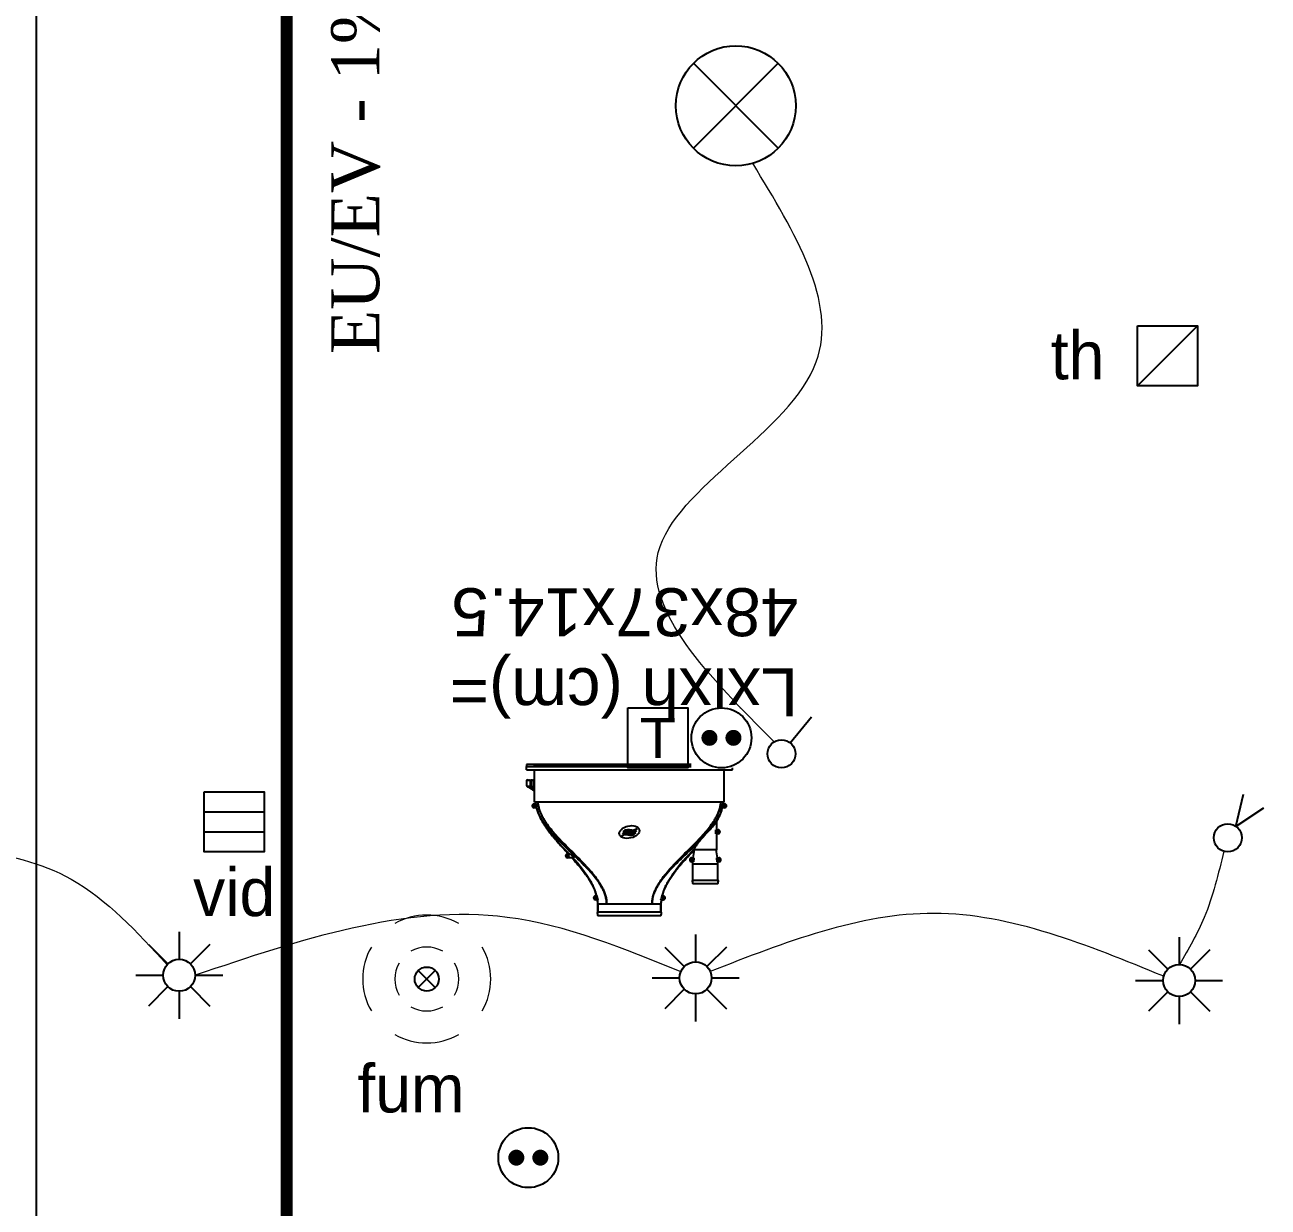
# Model space of a CAD drawing. Extents: x 0 to 613264, y -387505 to 675.
# Drawn here: x 503616 to 506725, y -338397 to -335440 of the extents above; entities that cross this region are included whole.
import ezdxf
from ezdxf import colors
from ezdxf.entities.mleader import LeaderData, LeaderLine
from ezdxf.math import Vec2, Vec3

# ---------------------------------------------------------------- set-up
doc = ezdxf.new("R2010")
doc.units = 0
doc.set_wipeout_variables(frame=1)
doc.linetypes.add('prlm_eu', pattern=[2, 1.25, -0.25, 0.25, -0.25])
doc.layers.add('_GAZELEC-RESERVATION', color=1, linetype='Continuous', lineweight=18)
for name, color, linetype in [('prlm-CHAUFF', 30, 'Continuous'), ('prlm-ELEC-CFA', 181, 'Continuous'), ('prlm-ELEC-CFO', 201, 'Continuous'), ('prlm-ELEC-SSI', 230, 'Continuous'), ('prlm-MOD-PB', 123, 'Continuous'), ('prlm-VRD', 2, 'Continuous'), ('SA - béton balayé', 252, 'Continuous'), ('SA - EBC', 252, 'Continuous')]:
    doc.layers.add(name, color=color, linetype=linetype)
doc.layers.add('prlm-ZEROPLOT', color=254, linetype='Continuous', plot=False)
doc.styles.add('prlm-eau-euev', font='pala.ttf', dxfattribs={"height": 18})
doc.styles.add('prlm-elec-cfa', font='comic.ttf', dxfattribs={"height": 12})
doc.styles.add('prlm-elec-ssi', font='comic.ttf', dxfattribs={"height": 12})
doc.styles.get("Standard").update_dxf_attribs({"font": 'arial.ttf'})

# ---------------------------------------------------------------- blocks, each defined once
blk = doc.blocks.new('A$C1F970F0F')
at = {"layer": 'SA - béton balayé'}
h = blk.add_hatch(dxfattribs=at)
h.set_pattern_fill('BETON_BALAYE', color=256, scale=50, angle=-10.7236, style=0, pattern_type=2)
h.set_pattern_definition([(349.276398589, (-277130161.13, -473864756.78), (117.382553614, 28.6589620718), [750, -100, 250, -50]), (349.276398589, (-277130091.14, -473864744.59), (-36.753066222, 74.6422274806), [150, -16.5, 300, -37.5]), (349.2763985886, (-277130128.657, -473864719.673), (261.692811121, -15.4635897392), [400, -70, 200, -50])])
edge = h.paths.add_edge_path()
edge.add_line((847.69, 1728.84), (898.32, 2004.63))
edge.add_line((898.32, 2004.63), (1143.55, 1887.82))
edge.add_arc((4476.76, 9877.66), 8657.24, 247.355034, 251.16591)
edge.add_line((1681.95, 1683.95), (2114.85, 1578.01))
edge.add_line((2114.85, 1578.01), (2515.76, 1462.26))
edge.add_line((2515.76, 1462.26), (2910.51, 1321.39))
edge.add_line((2910.51, 1321.39), (3516.95, 1025.95))
edge.add_line((3516.95, 1025.95), (3901.18, 864.37))
edge.add_line((3901.18, 864.37), (4241.51, 689.6))
edge.add_line((4241.51, 689.6), (4497.9, 355.99))
edge.add_line((4497.9, 355.99), (4533.97, 237.54))
edge.add_line((4533.97, 237.54), (4447.6, 174.52))
edge.add_line((4447.6, 174.52), (4252.6, 32.25))
edge.add_line((4252.6, 32.25), (4156.39, 172.64))
edge.add_line((4156.39, 172.64), (4040.7, 314.63))
edge.add_arc((2593.34, -915.26), 1899.33, 40.35603, 48.35495)
edge.add_arc((3119.87, -323.15), 1106.98, 48.35495, 58.83869)
edge.add_arc((1167.26, -3661.78), 4974.59, 59.4917, 62.50643)
edge.add_arc((-2920.32, -11460.21), 13779.34, 62.399124, 64.372366)
edge.add_arc((1655.84, -1920.82), 3199.11, 64.37237, 68.46828)
edge.add_arc((976.95, -3641.49), 5048.87, 68.46828, 70.9673)
edge.add_line((2623.43, 1131.37), (2431.02, 1192.66))
edge.add_line((2431.02, 1192.66), (1971.33, 1322.8))
edge.add_arc((1942.14, 1227.16), 100, 73.0236, 148.1772)
edge.add_line((1857.17, 1279.89), (1629.49, 913.01))
edge.add_arc((1714.46, 860.28), 100, 148.1772, 180.4836)
edge.add_line((1614.46, 859.44), (1615.85, 694.96))
edge.add_line((1615.85, 694.96), (1465.85, 694.33))
edge.add_line((1465.85, 694.33), (1464.47, 858.17))
edge.add_arc((1714.46, 860.28), 250, 148.1772, 180.4836, ccw=False)
edge.add_line((1502.04, 992.11), (1716.4, 1337.53))
edge.add_arc((1673.92, 1363.9), 50, 328.1772, 432.2428)
edge.add_arc((3542.15, 7380.69), 6250.17, 249.600415, 252.754382, ccw=False)
edge.add_line((1363.55, 1522.51), (1104.4, 1617.72))
edge.add_arc((1990.42, 4016.53), 2557.21, 243.45733, 249.72786, ccw=False)
at = {"layer": 'SA - EBC'}
h = blk.add_hatch(dxfattribs=at)
h.set_pattern_fill('_USER', color=256, scale=75, angle=-325.7236, style=0, pattern_type=0)
h.set_pattern_definition([(34.276398589, (-277130161.13, -473864756.78), (-42.23892846, 61.974776503), [])])
edge = h.paths.add_edge_path()
edge.add_line((5801.47, -3162.01), (4083.56, -3271.12))
edge.add_line((4083.56, -3271.12), (4014.48, -3717.33))
edge.add_line((4014.48, -3717.33), (3135.52, -3810.19))
edge.add_line((3135.52, -3810.19), (2274.25, -3693.65))
edge.add_line((2274.25, -3693.65), (1554.64, -3420.1))
edge.add_arc((2508.78, -2315.67), 1459.5, 157.18685, 229.17548, ccw=False)
edge.add_arc((1966.01, -2087.37), 870.68, 94.30152, 157.18685, ccw=False)
edge.add_line((1900.71, -1219.15), (2859.24, -1223.5))
edge.add_arc((3100.86, 1265.33), 2500.53, 264.45495, 302.94228)
edge.add_arc((4209.33, -445.34), 462.12, 302.9423, 376.8337)
edge.add_arc((2214.12, -1049.01), 2546.66, 16.8337, 38.14704)
edge.add_arc((3041.33, -399.3), 1494.81, 38.14704, 72.97329)
edge.add_line((3479.03, 1029.99), (2182.44, 1414.39))
edge.add_line((2182.44, 1414.39), (1056.59, 1822.82))
edge.add_arc((1766.41, 3779.44), 2081.4, 212.74955, 250.06031, ccw=False)
edge.add_line((15.87, 2653.47), (-104.09, 3091.26))
edge.add_line((-104.09, 3091.26), (-169.7, 3639.55))
edge.add_line((-169.7, 3639.55), (-35.58, 6158.01))
edge.add_arc((-194.35, 7143.83), 998.52, 279.14935, 373.96228)
edge.add_arc((2392.2, 7786.92), 1666.79, 172.62697, 193.96228, ccw=False)
edge.add_arc((-45.51, 8102.35), 791.25, -7.37303, 16.4383)
edge.add_line((713.4, 8326.26), (486.74, 9142.81))
edge.add_line((486.74, 9142.81), (1338.85, 9564.24))
edge.add_line((1338.85, 9564.24), (1632.62, 8945.25))
edge.add_line((1632.62, 8945.25), (1394.03, 8829.87))
edge.add_line((1394.03, 8829.87), (1732, 8131.23))
edge.add_arc((1233.22, 7889.95), 554.08, -19.641, 25.8153, ccw=False)
edge.add_line((1755.06, 7703.71), (1558.21, 6807.52))
edge.add_line((1558.21, 6807.52), (1570.02, 6609.16))
edge.add_line((1570.02, 6609.16), (1852.91, 5734.13))
edge.add_line((1852.91, 5734.13), (2726.75, 4020.99))
edge.add_line((2726.75, 4020.99), (3802.35, 4004.95))
edge.add_arc((8355.58, 5950.71), 4951.55, 203.13876, 230.83014)
edge.add_arc((13583.66, 12367.86), 13228.79, 230.830144, 233.16384)
edge.add_line((5652.62, 1780.15), (4998.7, 1820.44))
edge.add_line((4998.7, 1820.44), (4863.84, 767.08))
edge.add_line((4863.84, 767.08), (5595.36, 631.19))
edge.add_line((5595.36, 631.19), (5852.75, -2020.71))
edge.add_line((5852.75, -2020.71), (5881.39, -2966.56))
edge.add_line((5881.39, -2966.56), (5801.47, -3162.01))
blk = doc.blocks.new('xi.fum')
at = {"color": 0}
blk.add_wipeout([(-10.61, -10.61), (-15, 0), (-10.61, 10.61), (0, 15), (10.61, 10.61), (15, 0), (10.61, -10.61), (0, -15)], dxfattribs=at).dxf.layer = 'prlm-ELEC-SSI'
at = {"layer": 'prlm-ELEC-SSI', "color": 0}
for points in [[(-2.12, 2.12), (2.12, -2.12)], [(2.12, 2.12), (-2.12, -2.12)]]:
    blk.add_lwpolyline(points, dxfattribs=at)
blk.add_circle((0, 0), 3, dxfattribs=at)
at = {"layer": 'prlm-ELEC-SSI', "color": 0, "lineweight": 13}
for radius, start, end in [(16, 60, 120), (16, 150, 210), (8, 60, 120), (16, 330, 30), (8, 150, 210), (8, 330, 30), (8, 240, 300), (16, 240, 300)]:
    blk.add_arc((0, 0), radius, start, end, dxfattribs=at)
blk = doc.blocks.new('xi.twintop')
at = {"layer": 'prlm-CHAUFF', "ltscale": 50}
for p, q in [((-8, 35.6), (8, 35.6)), ((-7.9, 36.5), (7.9, 36.5)), ((-7.9, 35.6), (-7.9, 33.5)), ((-7.9, 33.5), (-7.9, 35.6)), ((7.9, 35.6), (7.9, 33.5)), ((7.9, 33.5), (7.9, 35.6)), ((-8.61, 31.95), (-8.61, 32.05)), ((-8.61, 32.05), (-8.51, 32.05)), ((-8.51, 31.95), (-8.61, 31.95)), ((-8.51, 32.16), (-8.41, 32.16)), ((-8.51, 32.05), (-8.51, 32.16)), ((-8.51, 31.84), (-8.51, 31.95)), ((-8.41, 31.84), (-8.51, 31.84)), ((-7.9, 32.5), (-8.46, 32.5)), ((-8.46, 31.5), (-8.16, 31.5)), ((-8.41, 32.16), (-8.41, 32.05)), ((-8.41, 32.05), (-8.3, 32.05)), ((-8.3, 31.95), (-8.41, 31.95)), ((-8.41, 31.95), (-8.41, 31.84)), ((-8.3, 32.05), (-8.3, 31.95)), ((-8.16, 31.5), (-7.95, 32.18)), ((-7.9, 32.5), (-7.95, 32.18)), ((-5.67, 33.5), (-7.9, 33.5)), ((5.67, 33.5), (-5.67, 33.5)), ((7.9, 33.5), (5.67, 33.5)), ((7.95, 32.18), (7.9, 32.5)), ((7.9, 32.5), (8.46, 32.5)), ((8.16, 31.5), (7.95, 32.18)), ((8.46, 31.5), (8.16, 31.5)), ((8.3, 31.95), (8.3, 32.05)), ((8.3, 32.05), (8.41, 32.05)), ((8.41, 31.95), (8.3, 31.95)), ((8.41, 32.16), (8.51, 32.16)), ((8.41, 32.05), (8.41, 32.16)), ((8.41, 31.84), (8.41, 31.95)), ((8.51, 31.84), (8.41, 31.84)), ((8.51, 32.16), (8.51, 32.05)), ((8.51, 32.05), (8.61, 32.05)), ((8.61, 31.95), (8.51, 31.95)), ((8.51, 31.95), (8.51, 31.84)), ((8.61, 32.05), (8.61, 31.95)), ((-22.15, 28.5), (-15.85, 28.5)), ((-9.41, 28.48), (-9.41, 28.48)), ((9.12, 29.02), (9.09, 29.02)), ((9.41, 28.48), (9.38, 28.48)), ((-15.75, 27.6), (-22.25, 27.6)), ((-22.15, 27.6), (-22.15, 23.5)), ((-22.15, 27.6), (-22.15, 23.5)), ((-15.85, 27.6), (-15.85, 23.5)), ((-15.85, 27.6), (-15.85, 23.5)), ((-22.56, 22.55), (-22.45, 22.55)), ((-22.56, 22.45), (-22.56, 22.55)), ((-22.45, 22.45), (-22.56, 22.45)), ((-22.45, 22.66), (-22.35, 22.66)), ((-22.45, 22.55), (-22.45, 22.66)), ((-22.45, 22.34), (-22.45, 22.45)), ((-22.35, 22.34), (-22.45, 22.34)), ((-22.4, 23), (-21.97, 23)), ((-21.85, 22), (-22.4, 22)), ((-22.35, 22.66), (-22.35, 22.55)), ((-22.35, 22.55), (-22.24, 22.55)), ((-22.24, 22.45), (-22.35, 22.45)), ((-22.35, 22.45), (-22.35, 22.34)), ((-22.24, 22.55), (-22.24, 22.45)), ((-15.85, 23.5), (-22.15, 23.5)), ((-21.97, 23), (-21.85, 22.06)), ((-21.85, 22.06), (-21.85, 22)), ((-16.2, 19.84), (-14.13, 22)), ((-14.13, 22), (-16.2, 19.84)), ((-16.15, 22.06), (-16.03, 23)), ((-16.15, 22), (-16.15, 22.06)), ((-15.6, 22), (-16.15, 22)), ((-16.03, 23), (-15.6, 23)), ((-15.76, 22.45), (-15.76, 22.55)), ((-15.76, 22.55), (-15.65, 22.55)), ((-15.65, 22.45), (-15.76, 22.45)), ((-15.65, 22.66), (-15.55, 22.66)), ((-15.65, 22.55), (-15.65, 22.66)), ((-15.65, 22.34), (-15.65, 22.45)), ((-15.55, 22.34), (-15.65, 22.34)), ((-15.55, 22.66), (-15.55, 22.55)), ((-15.55, 22.55), (-15.44, 22.55)), ((-15.55, 22.45), (-15.55, 22.34)), ((-15.44, 22.45), (-15.55, 22.45)), ((-15.44, 22.55), (-15.44, 22.45)), ((14.83, 21), (13.83, 22)), ((13.83, 22), (15.44, 22)), ((-21.8, 20), (-16.2, 20)), ((-21.8, 16), (-21.8, 20)), ((-21.8, 16), (-21.8, 20)), ((-16.2, 19.84), (-16.2, 20)), ((-16.2, 19.84), (-16.2, 20)), ((15.44, 21), (14.83, 21)), ((15.28, 21.45), (15.28, 21.55)), ((15.28, 21.55), (15.39, 21.55)), ((15.39, 21.45), (15.28, 21.45)), ((15.39, 21.66), (15.49, 21.66)), ((15.39, 21.55), (15.39, 21.66)), ((15.39, 21.34), (15.39, 21.45)), ((15.49, 21.34), (15.39, 21.34)), ((15.49, 21.66), (15.49, 21.55)), ((15.49, 21.55), (15.6, 21.55)), ((15.49, 21.45), (15.49, 21.34)), ((15.6, 21.45), (15.49, 21.45)), ((15.6, 21.55), (15.6, 21.45)), ((-22.36, 15.45), (-22.36, 15.55)), ((-22.36, 15.55), (-22.25, 15.55)), ((-22.25, 15.66), (-22.15, 15.66)), ((-22.25, 15.55), (-22.25, 15.66)), ((-22.2, 16), (-21.65, 16)), ((-22.15, 15.66), (-22.15, 15.55)), ((-22.15, 15.55), (-22.04, 15.55)), ((-22.04, 15.55), (-22.04, 15.45)), ((-21.65, 16), (-21.65, 15)), ((-22.25, 15.45), (-22.36, 15.45)), ((-22.25, 15.34), (-22.25, 15.45)), ((-22.15, 15.34), (-22.25, 15.34)), ((-21.65, 15), (-22.2, 15)), ((-22.15, 15.45), (-22.15, 15.34)), ((-22.04, 15.45), (-22.15, 15.45)), ((-21.8, 12.88), (-21.8, 15)), ((-21.8, 12.88), (-21.8, 15)), ((-23.8, 9.5), (-23.19, 9.5)), ((23.19, 9.5), (23.8, 9.5)), ((-23.96, 8.95), (-23.96, 9.05)), ((-23.96, 9.05), (-23.85, 9.05)), ((-23.85, 8.95), (-23.96, 8.95)), ((-23.85, 9.16), (-23.75, 9.16)), ((-23.85, 9.05), (-23.85, 9.16)), ((-23.85, 8.84), (-23.85, 8.95)), ((-23.75, 8.84), (-23.85, 8.84)), ((-23.36, 8.5), (-23.8, 8.5)), ((-23.75, 9.16), (-23.75, 9.05)), ((-23.75, 9.05), (-23.64, 9.05)), ((-23.75, 8.95), (-23.75, 8.84)), ((-23.64, 8.95), (-23.75, 8.95)), ((23.7, 8), (-23.7, 8)), ((-23.7, 8), (-23.7, 0)), ((-23.64, 9.05), (-23.64, 8.95)), ((-23.36, 8.42), (-23.36, 8.5)), ((23.36, 8.42), (23.36, 8.5)), ((23.8, 8.5), (23.36, 8.5)), ((23.64, 8.95), (23.64, 9.05)), ((23.64, 9.05), (23.75, 9.05)), ((23.75, 8.95), (23.64, 8.95)), ((23.7, 8), (23.7, 0)), ((23.75, 9.16), (23.85, 9.16)), ((23.75, 9.05), (23.75, 9.16)), ((23.75, 8.84), (23.75, 8.95)), ((23.85, 8.84), (23.75, 8.84)), ((23.85, 9.16), (23.85, 9.05)), ((23.85, 9.05), (23.96, 9.05)), ((23.85, 8.95), (23.85, 8.84)), ((23.96, 8.95), (23.85, 8.95)), ((23.96, 9.05), (23.96, 8.95)), ((24.18, 4.47), (23.7, 4.81)), ((24.06, 4.42), (23.7, 4.66)), ((24.06, 2.6), (24.06, 4.42)), ((24.64, 4.04), (24.06, 4.42)), ((24.2, 4.46), (24.18, 4.47)), ((24.54, 4.24), (24.2, 4.46)), ((24.35, 4.85), (24.33, 4.89)), ((24.35, 4.36), (24.35, 4.85)), ((24.35, 4.85), (24.36, 4.85)), ((24.41, 4.79), (24.43, 4.83)), ((24.41, 4.79), (24.41, 4.32)), ((25.01, 4.43), (24.41, 4.79)), ((24.43, 4.83), (25.04, 4.47)), ((24.64, 4.04), (24.72, 4.01)), ((24.64, 2.6), (24.64, 4.04)), ((24.72, 4.01), (24.72, 2.65)), ((25.04, 4.47), (25.01, 4.43)), ((25.01, 4.25), (25.01, 4.43)), ((25.02, 4.42), (25.01, 4.43)), ((25.06, 4.46), (25.02, 4.42)), ((25.02, 4.42), (25.02, 4.25)), ((25.28, 4.25), (25.02, 4.42)), ((25.04, 4.47), (25.06, 4.46)), ((25.06, 4.46), (25.39, 4.24)), ((25.71, 2.65), (25.71, 4.01)), ((-25.75, 0), (-25.75, -0.73)), ((25.75, 0), (-25.75, 0)), ((23.7, 2.6), (24.06, 2.6)), ((23.7, 2.57), (23.73, 2.6)), ((23.79, 2.6), (23.88, 2.51)), ((23.88, 2.51), (23.97, 2.6)), ((24.04, 2.6), (24.13, 2.51)), ((24.64, 2.6), (24.06, 2.6)), ((24.13, 2.51), (24.22, 2.6)), ((24.18, 2.56), (24.24, 2.51)), ((24.24, 2.51), (24.3, 2.58)), ((24.28, 2.6), (24.37, 2.51)), ((24.37, 2.51), (24.46, 2.6)), ((24.42, 2.57), (24.48, 2.51)), ((24.48, 2.51), (24.56, 2.58)), ((24.54, 2.6), (24.63, 2.51)), ((24.63, 2.51), (24.72, 2.6)), ((24.72, 2.65), (24.64, 2.6)), ((24.64, 2.6), (24.64, 2.6)), ((25.66, 2.6), (24.64, 2.6)), ((24.7, 2.58), (24.77, 2.51)), ((24.72, 2.65), (25.71, 2.65)), ((24.73, 2.6), (24.82, 2.51)), ((24.77, 2.51), (24.79, 2.53)), ((24.82, 2.51), (24.91, 2.6)), ((24.9, 2.59), (24.98, 2.51)), ((24.98, 2.51), (25.07, 2.6)), ((25.02, 2.54), (25.05, 2.51)), ((25.05, 2.51), (25.09, 2.55)), ((25.06, 2.58), (25.13, 2.51)), ((25.13, 2.51), (25.22, 2.6)), ((25.19, 2.57), (25.25, 2.51)), ((25.25, 2.51), (25.34, 2.6)), ((25.27, 2.53), (25.29, 2.51)), ((25.29, 2.51), (25.32, 2.54)), ((25.31, 2.56), (25.36, 2.51)), ((25.36, 2.51), (25.45, 2.6)), ((25.4, 2.55), (25.44, 2.51)), ((25.44, 2.51), (25.53, 2.6)), ((25.48, 2.54), (25.51, 2.51)), ((25.51, 2.51), (25.6, 2.6)), ((25.53, 2.53), (25.55, 2.51)), ((25.55, 2.51), (25.64, 2.6)), ((25.71, 2.65), (25.66, 2.6)), ((25.66, 2.6), (25.66, 2.6)), ((25.75, 0), (25.75, -0.73)), ((-25.75, -0.81), (-25.75, -0.73)), ((-25.75, -0.73), (25.75, -0.73)), ((-25.75, -1.3), (-25.75, -0.81)), ((25.75, -0.81), (-25.75, -0.81)), ((-25.75, -1.3), (25.75, -1.3)), ((23.75, -0.99), (-23.75, -0.99)), ((-23.75, -1.06), (-23.75, -0.99)), ((-23.55, -0.99), (-23.75, -1.06)), ((-23.75, -1.06), (23.75, -1.06)), ((23.75, -1.11), (-23.75, -1.11)), ((-23.75, -1.16), (-23.75, -1.11)), ((-23.59, -1.11), (-23.75, -1.16)), ((-23.75, -1.16), (23.75, -1.16)), ((23.75, -1.2), (-23.75, -1.2)), ((-23.75, -1.23), (-23.75, -1.2)), ((-23.64, -1.2), (-23.75, -1.23)), ((-23.75, -1.23), (23.75, -1.23)), ((23.75, -1.26), (-23.75, -1.26)), ((-23.75, -1.28), (-23.75, -1.26)), ((-23.68, -1.26), (-23.75, -1.28)), ((-23.75, -1.28), (23.75, -1.28)), ((23.75, -1.29), (-23.75, -1.29)), ((-23.75, -1.3), (-23.75, -1.29)), ((-23.73, -1.29), (-23.75, -1.3)), ((-23.75, -1.3), (23.75, -1.3)), ((23.75, -1.06), (23.55, -0.99)), ((23.75, -1.16), (23.59, -1.11)), ((23.75, -1.23), (23.64, -1.2)), ((23.75, -1.28), (23.68, -1.26)), ((23.75, -1.3), (23.73, -1.29)), ((23.75, -0.99), (23.75, -1.06)), ((23.75, -1.11), (23.75, -1.16)), ((23.75, -1.2), (23.75, -1.23)), ((23.75, -1.26), (23.75, -1.28)), ((23.75, -1.29), (23.75, -1.3)), ((25.75, -0.73), (25.75, -0.81)), ((25.75, -1.3), (25.75, -0.81))]:
    blk.add_line(p, q, dxfattribs=at)
for centre, radius in [((-8.46, 32), 0.3), ((-8.46, 32), 0.25), ((8.46, 32), 0.3), ((8.46, 32), 0.25), ((-22.4, 22.5), 0.3), ((-22.4, 22.5), 0.25), ((-15.6, 22.5), 0.3), ((-15.6, 22.5), 0.25), ((15.44, 21.5), 0.3), ((15.44, 21.5), 0.25), ((-22.2, 15.5), 0.3), ((-22.2, 15.5), 0.25), ((-23.8, 9), 0.3), ((-23.8, 9), 0.25), ((23.8, 9), 0.3), ((23.8, 9), 0.25)]:
    blk.add_circle(centre, radius, dxfattribs=at)
for centre, radius, start, end in [((-6.01, 35.83), 2, 160.5755, 186.7441), ((-6.01, 35.83), 2, 160.5755, 186.7441), ((6.01, 35.83), 2, 353.2559, 19.4245), ((6.01, 35.83), 2, 353.2559, 19.4245), ((-19.51, 34.47), 11.74, 332.3321, 345.441), ((-19.16, 34.32), 11.35, 332.1374, 345.6929), ((-8.46, 32), 0.5, 90, 270), ((-15.67, 33.51), 7.77, 352.5456, 359.9423), ((-15.72, 33.51), 7.82, 352.5763, 359.9264), ((-15.07, 33.49), 7.17, 352.0923, 353.5448), ((-15.07, 33.49), 7.17, 353.9053, 0.1157), ((15.11, 33.49), 7.25, 179.9215, 187.8382), ((15.67, 33.51), 7.77, 180.0577, 187.4544), ((15.72, 33.51), 7.82, 180.0736, 187.4237), ((21.1, 34.98), 13.43, 192.9954, 216.0824), ((19.16, 34.32), 11.35, 194.4106, 207.8626), ((8.46, 32), 0.5, 270, 90), ((-20.26, 27.83), 2, 160.5755, 186.7441), ((-20.26, 27.83), 2, 160.5755, 186.7441), ((-17.74, 27.83), 2, 353.2559, 19.4245), ((-17.74, 27.83), 2, 353.2559, 19.4245), ((-43.13, 48.06), 39, 319.3887, 329.86), ((-43.13, 48.06), 39, 319.3887, 329.8601), ((-26.92, 38.17), 20.01, 331.0483, 332.7983), ((-26.92, 38.17), 20.01, 331.0482, 332.7982), ((26.92, 38.17), 20.01, 207.2018, 208.9518), ((43.13, 48.06), 39, 210.1399, 220.6113), ((43.13, 48.06), 39, 212.5506, 220.6113), ((-22.4, 22.5), 0.5, 90, 270), ((-15.6, 22.5), 0.5, 270, 90), ((-22.51, 30.1), 11.66, 315.9701, 320.4245), ((-22.76, 30.33), 11.99, 316.0326, 320.3619), ((22.51, 30.1), 11.66, 219.5755, 224.0299), ((22.76, 30.33), 11.99, 219.6381, 223.9674), ((15.44, 21.5), 0.5, 270, 90), ((-22.2, 15.5), 0.5, 90, 270), ((-44.74, 40.05), 35.1, 315.7111, 319.5265), ((-2.48, -0.77), 23.65, 136.4099, 144.7501), ((-23.8, 9), 0.5, 90, 270), ((-11.41, 6.64), 12.12, 163.7263, 166.3852), ((23.8, 9), 0.5, 270, 90), ((17.64, -7.23), 13.85, 61.9182, 64.0515), ((17.76, -6.88), 13.43, 62.115, 63.7632), ((18.29, -6.04), 12.5, 61.3177, 61.5903), ((24.75, 5.45), 0.703, 233.033, 242.9325), ((24.72, 5.11), 0.448, 214.6713, 225.4982), ((25.88, 4.92), 0.836, 234.1326, 239.2425), ((18.29, -6.04), 12.5, 53.7494, 55.0637)]:
    blk.add_arc(centre, radius, start, end, dxfattribs=at)
blk.add_ellipse((0, 15.55), major_axis=(2.49, 0.57), ratio=0.600775, dxfattribs=at)
for points, knots in [([(-5.67, 33.5), (-5.67, 33.33), (-5.68, 33.16), (-5.7, 32.82), (-5.72, 32.65), (-5.8, 32.15), (-5.87, 31.82), (-6.05, 31.16), (-6.16, 30.84), (-6.41, 30.21), (-6.55, 29.9), (-7, 29), (-7.34, 28.43), (-8.08, 27.34), (-8.47, 26.81), (-9.69, 25.27), (-10.57, 24.3), (-12.38, 22.39), (-13.32, 21.46), (-15.19, 19.6), (-16.12, 18.67), (-17.95, 16.77), (-18.84, 15.8), (-20.08, 14.27), (-20.47, 13.75), (-21.03, 12.94), (-21.21, 12.66), (-21.55, 12.09), (-21.72, 11.8), (-22.17, 10.91), (-22.43, 10.31), (-22.7, 9.36), (-22.77, 9.03), (-22.86, 8.47), (-22.88, 8.24), (-22.89, 8)], [0, 0, 0, 0, 0.015625, 0.015625, 0.03125, 0.03125, 0.0625, 0.0625, 0.09375, 0.09375, 0.125, 0.125, 0.1875, 0.1875, 0.25, 0.25, 0.375, 0.375, 0.5, 0.5, 0.625, 0.625, 0.75, 0.75, 0.8125, 0.8125, 0.84375, 0.84375, 0.875, 0.875, 0.9375, 0.9375, 0.96875, 0.96875, 0.9907189, 0.9907189, 0.9907189, 0.9907189]), ([(-18.04, 17.26), (-16.85, 18.51), (-15.59, 19.7), (-13.1, 22.1), (-11.85, 23.3), (-10.07, 25.17), (-9.49, 25.81), (-8.39, 27.13), (-7.87, 27.82), (-7.16, 28.91), (-6.93, 29.29), (-6.52, 30.07), (-6.33, 30.48), (-6.02, 31.31), (-5.89, 31.74), (-5.76, 32.39), (-5.73, 32.61), (-5.69, 32.95), (-5.69, 33.06), (-5.67, 33.28), (-5.67, 33.39), (-5.67, 33.5)], [0, 0, 0, 0, 0.25, 0.25, 0.5, 0.5, 0.625, 0.625, 0.75, 0.75, 0.8125, 0.8125, 0.875, 0.875, 0.9375, 0.9375, 0.96875, 0.96875, 0.984375, 0.984375, 1, 1, 1, 1]), ([(5.67, 33.5), (5.67, 33.33), (5.68, 33.16), (5.71, 32.81), (5.73, 32.64), (5.81, 32.14), (5.88, 31.8), (6.08, 31.14), (6.2, 30.82), (6.47, 30.19), (6.62, 29.88), (7.1, 28.98), (7.46, 28.42), (8.23, 27.34), (8.65, 26.82), (9.93, 25.3), (10.84, 24.34), (12.72, 22.46), (13.69, 21.54), (15.61, 19.69), (16.57, 18.77), (18.43, 16.87), (19.34, 15.9), (20.59, 14.36), (20.99, 13.83), (21.55, 13), (21.73, 12.72), (22.07, 12.15), (22.24, 11.85), (22.69, 10.95), (22.94, 10.33), (23.21, 9.37), (23.28, 9.05), (23.36, 8.48), (23.38, 8.24), (23.39, 8)], [0, 0, 0, 0, 0.015625, 0.015625, 0.03125, 0.03125, 0.0625, 0.0625, 0.09375, 0.09375, 0.125, 0.125, 0.1875, 0.1875, 0.25, 0.25, 0.375, 0.375, 0.5, 0.5, 0.625, 0.625, 0.75, 0.75, 0.8125, 0.8125, 0.84375, 0.84375, 0.875, 0.875, 0.9375, 0.9375, 0.96875, 0.96875, 0.9908046, 0.9908046, 0.9908046, 0.9908046]), ([(22.89, 8), (22.88, 8.24), (22.86, 8.47), (22.77, 9.03), (22.7, 9.36), (22.43, 10.31), (22.17, 10.91), (21.72, 11.8), (21.55, 12.09), (21.21, 12.66), (21.03, 12.94), (20.47, 13.75), (20.08, 14.27), (18.84, 15.8), (17.95, 16.77), (16.12, 18.67), (15.18, 19.6), (13.32, 21.46), (12.38, 22.39), (10.57, 24.3), (9.69, 25.27), (8.47, 26.81), (8.08, 27.34), (7.34, 28.43), (7, 29), (6.55, 29.9), (6.41, 30.21), (6.16, 30.84), (6.05, 31.16), (5.87, 31.82), (5.79, 32.15), (5.72, 32.65), (5.7, 32.82), (5.68, 33.16), (5.67, 33.33), (5.67, 33.5)], [0.0092808, 0.0092808, 0.0092808, 0.0092808, 0.03125, 0.03125, 0.0625, 0.0625, 0.125, 0.125, 0.15625, 0.15625, 0.1875, 0.1875, 0.25, 0.25, 0.375, 0.375, 0.5, 0.5, 0.625, 0.625, 0.75, 0.75, 0.8125, 0.8125, 0.875, 0.875, 0.90625, 0.90625, 0.9375, 0.9375, 0.96875, 0.96875, 0.984375, 0.984375, 1, 1, 1, 1]), ([(-8.9, 29.46), (-9.06, 29.12), (-9.43, 28.41), (-10.08, 27.35), (-10.83, 26.27), (-11.65, 25.18), (-12.54, 24.1), (-13.65, 22.81), (-14.86, 21.46), (-15.81, 20.43), (-16.2, 20)], [0.1568082, 0.1568082, 0.1568082, 0.1568082, 0.2305418, 0.3149874, 0.4025619, 0.4929385, 0.5856877, 0.6803551, 0.8317746, 0.9509578, 0.9509578, 0.9509578, 0.9509578]), ([(14.38, 22), (14.06, 22.36), (13.37, 23.14), (12.33, 24.35), (11.38, 25.54), (10.58, 26.62), (9.93, 27.59), (9.37, 28.52), (9.05, 29.15), (8.91, 29.44)], [0.5730592, 0.5730592, 0.5730592, 0.5730592, 0.626259, 0.6884084, 0.7489718, 0.7930827, 0.8358988, 0.8773199, 0.9123747, 0.9123747, 0.9123747, 0.9123747]), ([(-18.04, 17.26), (-17.81, 17.52), (-17.58, 17.79), (-17.17, 18.3), (-16.98, 18.55), (-16.64, 19.03), (-16.49, 19.25), (-16.32, 19.53), (-16.28, 19.62), (-16.22, 19.76), (-16.2, 19.81), (-16.2, 19.84)], [0, 0, 0, 0, 0.25, 0.25, 0.5, 0.5, 0.75, 0.75, 0.875, 0.875, 1, 1, 1, 1]), ([(23.19, 9.5), (23.12, 9.79), (23.04, 10.07), (22.86, 10.64), (22.75, 10.92), (22.41, 11.74), (22.14, 12.27), (21.56, 13.3), (21.24, 13.8), (20.57, 14.77), (20.21, 15.25), (19.11, 16.65), (18.33, 17.54), (16.73, 19.29), (15.91, 20.15), (15.09, 21)], [0, 0, 0, 0, 0.0625, 0.0625, 0.125, 0.125, 0.25, 0.25, 0.375, 0.375, 0.5, 0.5, 0.75, 0.75, 1, 1, 1, 1]), ([(21.4, 13.55), (21.3, 13.71), (20.98, 14.2), (20.41, 15.02), (19.67, 15.99), (18.88, 16.96), (17.95, 18.04), (16.9, 19.22), (15.98, 20.24), (15.44, 20.84), (15.29, 21)], [0.1694223, 0.1694223, 0.1694223, 0.1694223, 0.1906001, 0.2339285, 0.2787061, 0.3247019, 0.3716424, 0.4351709, 0.4991397, 0.523565, 0.523565, 0.523565, 0.523565]), ([(-1.63, 15.67), (-0.9, 16.39), (-0.53, 16.49), (-0.14, 16.44), (0.47, 16.38), (1.12, 15.98), (1.85, 16.55)], [0, 0, 0, 0, 0.389075, 0.389075, 0.389075, 1, 1, 1, 1]), ([(-23.39, 8), (-23.38, 8.28), (-23.35, 8.55), (-23.25, 9.19), (-23.16, 9.55), (-22.84, 10.61), (-22.54, 11.29), (-21.83, 12.6), (-21.42, 13.22), (-20.56, 14.41), (-20.09, 14.98), (-19.62, 15.54)], [0.0331631, 0.0331631, 0.0331631, 0.0331631, 0.125, 0.125, 0.25, 0.25, 0.5, 0.5, 0.75, 0.75, 1, 1, 1, 1]), ([(-23.19, 9.5), (-23.12, 9.8), (-23.04, 10.09), (-22.9, 10.53), (-22.84, 10.67), (-22.74, 10.96), (-22.68, 11.1), (-22.5, 11.53), (-22.37, 11.8), (-22.1, 12.35), (-21.95, 12.61), (-21.8, 12.88)], [0, 0, 0, 0, 0.25, 0.25, 0.375, 0.375, 0.5, 0.5, 0.75, 0.75, 1, 1, 1, 1]), ([(-21.8, 12.88), (-21.96, 12.6), (-22.11, 12.32), (-22.4, 11.74), (-22.54, 11.45), (-22.78, 10.85), (-22.89, 10.55), (-23.01, 10.17), (-23.03, 10.1), (-23.05, 10.03)], [0, 0, 0, 0, 0.25, 0.25, 0.5, 0.5, 0.75, 0.75, 0.8062429, 0.8062429, 0.8062429, 0.8062429]), ([(-1.94, 14.63), (-1.21, 15.35), (-0.84, 15.44), (-0.45, 15.4), (0.16, 15.33), (0.81, 14.93), (1.54, 15.51)], [0, 0, 0, 0, 0.389075, 0.389075, 0.389075, 1, 1, 1, 1]), ([(24.24, 4.96), (24.23, 4.96), (24.23, 4.96), (24.22, 4.97), (24.2, 4.97), (24.19, 4.97), (24.18, 4.98), (24.16, 4.98), (24.15, 4.98), (24.13, 4.99), (24.11, 4.99), (24.09, 4.99), (24.08, 4.99), (24.05, 4.99), (24.02, 4.99), (23.98, 4.99), (23.93, 4.98), (23.89, 4.98), (23.84, 4.97), (23.78, 4.96), (23.74, 4.95), (23.71, 4.95), (23.7, 4.94)], [0.1059402, 0.1059402, 0.1059402, 0.1059402, 0.1359504, 0.1694868, 0.202886, 0.2361704, 0.2693627, 0.3024859, 0.3355633, 0.3686184, 0.401675, 0.434757, 0.4678887, 0.5010941, 0.5629781, 0.6246926, 0.6863942, 0.7482374, 0.8103737, 0.8729511, 0.9361135, 0.9654522, 0.9654522, 0.9654522, 0.9654522]), ([(23.7, 4.91), (23.71, 4.91), (23.72, 4.91), (23.74, 4.92), (23.78, 4.92), (23.81, 4.93), (23.83, 4.93), (23.86, 4.94), (23.89, 4.94), (23.92, 4.95), (23.94, 4.95), (23.97, 4.95), (23.99, 4.96), (24.02, 4.96), (24.04, 4.96), (24.06, 4.96), (24.08, 4.96), (24.11, 4.96), (24.14, 4.96), (24.18, 4.96), (24.21, 4.95), (24.24, 4.95), (24.26, 4.94), (24.28, 4.93), (24.3, 4.92), (24.32, 4.91), (24.33, 4.9), (24.33, 4.89)], [0.053874, 0.053874, 0.053874, 0.053874, 0.0607104, 0.0907643, 0.1206402, 0.1503557, 0.1799287, 0.2093776, 0.238721, 0.2679778, 0.2971672, 0.3263086, 0.3554219, 0.3845269, 0.4136437, 0.4427926, 0.4719939, 0.5012681, 0.5562327, 0.6110034, 0.6657154, 0.7205017, 0.7754929, 0.8308166, 0.8865967, 0.9429527, 1, 1, 1, 1]), ([(24.35, 4.85), (24.35, 4.86), (24.35, 4.86), (24.34, 4.87), (24.33, 4.88), (24.32, 4.88), (24.31, 4.89), (24.3, 4.89), (24.29, 4.9), (24.28, 4.9), (24.26, 4.91), (24.25, 4.91), (24.23, 4.91), (24.22, 4.92), (24.2, 4.92), (24.18, 4.92), (24.17, 4.92), (24.15, 4.92), (24.12, 4.92), (24.09, 4.92), (24.05, 4.92), (24, 4.92), (23.95, 4.91), (23.9, 4.9), (23.85, 4.89), (23.79, 4.88), (23.74, 4.87), (23.71, 4.86), (23.7, 4.86)], [0, 0, 0, 0, 0.0300773, 0.0600539, 0.0899314, 0.1197114, 0.1493956, 0.1789856, 0.2084831, 0.2378898, 0.2672073, 0.2964374, 0.3255817, 0.3546421, 0.3836203, 0.4125181, 0.4413372, 0.4700795, 0.4987468, 0.5532579, 0.6080368, 0.6630958, 0.7184471, 0.7741027, 0.8300742, 0.8863734, 0.9430116, 0.9677174, 0.9677174, 0.9677174, 0.9677174]), ([(24.65, 4.2), (24.65, 4.2), (24.64, 4.2), (24.64, 4.2), (24.63, 4.2), (24.63, 4.2), (24.62, 4.2), (24.61, 4.21), (24.6, 4.21), (24.59, 4.21), (24.58, 4.22), (24.55, 4.23), (24.54, 4.24), (24.54, 4.24)], [0, 0, 0, 0, 0.061789, 0.122374, 0.182441, 0.242697, 0.303842, 0.366548, 0.43144, 0.49908, 0.668346, 0.832646, 1, 1, 1, 1]), ([(25.45, 4.21), (25.44, 4.21), (25.44, 4.22), (25.43, 4.22), (25.41, 4.23), (25.4, 4.23), (25.39, 4.24), (25.37, 4.24), (25.36, 4.25), (25.34, 4.25), (25.32, 4.25), (25.3, 4.26), (25.29, 4.26), (25.27, 4.26), (25.24, 4.26), (25.22, 4.26), (25.2, 4.26), (25.17, 4.26), (25.13, 4.26), (25.08, 4.26), (25.03, 4.26), (24.97, 4.25), (24.91, 4.24), (24.85, 4.24), (24.79, 4.23), (24.72, 4.21), (24.67, 4.21), (24.65, 4.2)], [0.0304712, 0.0304712, 0.0304712, 0.0304712, 0.0599457, 0.0897682, 0.1195016, 0.1491541, 0.1787343, 0.2082505, 0.2377114, 0.2671256, 0.2965018, 0.3258487, 0.355175, 0.3844897, 0.4138015, 0.4431194, 0.4724522, 0.5018089, 0.5568669, 0.611863, 0.6668562, 0.7219052, 0.7770682, 0.8324028, 0.8879658, 0.9438132, 1, 1, 1, 1]), ([(25.71, 4.01), (25.69, 4.04), (25.65, 4.06), (25.55, 4.09), (25.48, 4.1), (25.35, 4.1), (25.31, 4.1), (25.21, 4.09), (25.16, 4.09), (24.98, 4.06), (24.86, 4.04), (24.72, 4.01)], [0, 0, 0, 0, 0.25, 0.25, 0.5, 0.5, 0.625, 0.625, 0.75, 0.75, 1, 1, 1, 1])]:
    blk.add_open_spline(points, degree=3, knots=knots, dxfattribs=at)
for points in [[(-22.15, 23.5), (-22.15, 23.33), (-22.14, 23.17), (-22.13, 23)], [(-22.15, 23.5), (-22.15, 23.33), (-22.14, 23.17), (-22.13, 23)], [(-22.01, 22), (-21.91, 21.33), (-21.8, 20.67), (-21.8, 20)], [(-22.01, 22), (-21.91, 21.33), (-21.8, 20.67), (-21.8, 20)], [(-15.99, 22), (-16.09, 21.33), (-16.2, 20.67), (-16.2, 20)], [(-15.99, 22), (-16.09, 21.33), (-16.2, 20.67), (-16.2, 20)], [(-15.85, 23.5), (-15.85, 23.33), (-15.86, 23.17), (-15.87, 23)], [(-15.85, 23.5), (-15.85, 23.33), (-15.86, 23.17), (-15.87, 23)], [(-1.78, 15.16), (-1.06, 15.88), (-0.68, 15.97), (-0.29, 15.93)], [(-0.39, 15.58), (-0.78, 15.62), (-1.16, 15.52), (-1.78, 15.16)], [(-0.23, 16.09), (-0.63, 16.13), (-1.01, 16.03), (-1.63, 15.67)], [(1.7, 16.04), (0.88, 15.1), (0.23, 15.51), (-0.39, 15.58)], [(-0.29, 15.93), (0.32, 15.87), (0.96, 15.47), (1.7, 16.04)], [(1.85, 16.55), (1.03, 15.62), (0.38, 16.02), (-0.23, 16.09)], [(-0.55, 15.04), (-0.94, 15.09), (-1.32, 14.99), (-1.94, 14.63)], [(1.54, 15.51), (0.72, 14.57), (0.07, 14.98), (-0.55, 15.04)], [(-23.19, 9.5), (-23.26, 9.17), (-23.32, 8.84), (-23.36, 8.5)], [(23.36, 8.5), (23.32, 8.84), (23.26, 9.17), (23.19, 9.5)]]:
    blk.add_open_spline(points, degree=3, dxfattribs=at)
at = {"layer": 'prlm-CHAUFF', "ltscale": 50, "insert": (-42.19, -13.41), "char_height": 12, "width": 139.7925, "attachment_point": 1}
blk.add_mtext('Lxlxh (cm)= 48x37x14.5', dxfattribs=at)
blk = doc.blocks.new('xi.th-ch')
at = {"layer": 'prlm-CHAUFF', "color": 0, "linetype": 'ByBlock', "lineweight": -2, "flags": 128}
blk.add_lwpolyline([(-7.5, 7.5), (7.5, 7.5), (7.5, -7.5), (-7.5, -7.5)], close=True, dxfattribs=at)
at = {"layer": 'prlm-CHAUFF', "color": 0}
blk.add_lwpolyline([(-7.5, -7.5), (7.5, 7.5)], dxfattribs=at)
blk = doc.blocks.new('xi.VID')
at = {"layer": 'prlm-ELEC-CFA', "color": 0, "linetype": 'ByBlock', "lineweight": -2, "flags": 128}
blk.add_lwpolyline([(-7.5, 7.5), (7.5, 7.5), (7.5, -7.5), (-7.5, -7.5)], close=True, dxfattribs=at)
at = {"layer": 'prlm-ELEC-CFA', "color": 0}
for points in [[(-7.5, 2.5), (7.5, 2.5)], [(-7.5, -2.5), (7.5, -2.5)]]:
    blk.add_lwpolyline(points, dxfattribs=at)
blk = doc.blocks.new('xi.PC')
at = {"color": 0, "lineweight": 5}
blk.add_wipeout([(-7.5, -7.5), (7.5, -7.5), (7.5, 7.5), (-7.5, 7.5)], dxfattribs=at).dxf.layer = 'prlm-ELEC-CFO'
at = {"layer": 'prlm-ELEC-CFO', "color": 0, "linetype": 'ByBlock', "lineweight": 5, "const_width": 2}
for points in [[(-4, 0, 1), (-2, 0, 1)], [(2, 0, 1), (4, 0, 1)]]:
    blk.add_lwpolyline(points, format="xyb", close=True, dxfattribs=at)
at = {"layer": 'prlm-ELEC-CFO', "color": 0, "linetype": 'ByBlock', "lineweight": -2}
blk.add_circle((0, 0), 7.5, dxfattribs=at)
blk = doc.blocks.new('xi.VV')
at = {"layer": 'prlm-ELEC-CFO', "color": 0}
blk.add_lwpolyline([(6.95, 3.42), (0.01, -1.13), (1.91, 6.95)], dxfattribs=at)
blk.add_circle((-2, -4), 3.5, dxfattribs=at)
blk = doc.blocks.new('xi.SPOT')
at = {"color": 0, "lineweight": 5}
blk.add_wipeout([(-4, 0), (-2.83, -2.83), (0, -4), (2.83, -2.83), (4, 0), (2.83, 2.83), (0, 4), (-2.83, 2.83)], dxfattribs=at).dxf.layer = 'prlm-ELEC-CFO'
at = {"layer": 'prlm-ELEC-CFO', "color": 0, "linetype": 'ByBlock', "lineweight": -2, "flags": 128}
for points in [[(0, 10.88), (0, 4)], [(-7.69, 7.69), (-2.83, 2.83)], [(7.69, 7.69), (2.83, 2.83)], [(-10.88, 0), (-4, 0)], [(4, 0), (10.88, 0)], [(-2.83, -2.83), (-7.69, -7.69)], [(2.83, -2.83), (7.69, -7.69)], [(0, -4), (0, -10.88)]]:
    blk.add_lwpolyline(points, dxfattribs=at)
at = {"layer": 'prlm-ELEC-CFO', "color": 0, "linetype": 'ByBlock', "lineweight": -2}
blk.add_circle((0, 0), 4, dxfattribs=at)
blk = doc.blocks.new('xi.TEL')
at = {"layer": 'prlm-ELEC-CFA', "color": 0, "linetype": 'ByBlock', "lineweight": -2, "flags": 128}
blk.add_lwpolyline([(-7.5, 7.5), (7.5, 7.5), (7.5, -7.5), (-7.5, -7.5)], close=True, dxfattribs=at)
at = {"layer": 'prlm-ELEC-CFA', "color": 0, "linetype": 'ByBlock', "insert": (0, 0), "char_height": 10, "width": 11.36, "attachment_point": 5}
blk.add_mtext('{\\fVerdana|b0|i0|c0|p34;T}', dxfattribs=at)
blk = doc.blocks.new('xi.SA')
at = {"layer": 'prlm-ELEC-CFO', "color": 0}
blk.add_lwpolyline([(0.2, -1.28), (5.5, 5.28)], dxfattribs=at)
blk.add_circle((-2, -4), 3.5, dxfattribs=at)
blk = doc.blocks.new('xi.PTCE')
at = {"layer": 'prlm-ELEC-CFO', "color": 0}
for points in [[(-10.61, 10.61), (10.61, -10.61)], [(10.61, 10.61), (-10.61, -10.61)]]:
    blk.add_lwpolyline(points, dxfattribs=at)
at = {"layer": 'prlm-ELEC-CFO', "color": 0, "linetype": 'ByBlock'}
blk.add_circle((0, 0), 15, dxfattribs=at)

msp = doc.modelspace()

# ---------------------------------------------------------------- linework, layer by layer
at = {"layer": 'prlm-ELEC-CFO', "lineweight": 13}
for points in [[(503199.9, -337499.9), (503732.1, -337576.7), (503972.1, -337790.8)], [(506614.3, -337506.9), (506565.2, -337672.2), (506503.9, -337790.3)], [(506464.1, -337819.7), (505889.9, -337662.3), (505330.3, -337807.7)]]:
    msp.add_spline(points, degree=3, dxfattribs=at)
at = {"layer": 'prlm-MOD-PB', "color": 15, "linetype": 'prlm_eu', "ltscale": 50, "const_width": 30, "flags": 128}
msp.add_lwpolyline([(504271.1, -332707.4), (504271.8, -344472.4)], dxfattribs=at)
at = {"layer": 'prlm-ZEROPLOT'}
msp.add_lwpolyline([(497636.6, -333619), (503644.4, -333619), (503644.4, -349166.1), (497636.6, -349166.1)], close=True, dxfattribs=at)

# ---------------------------------------------------------------- block references
at = {"layer": 'prlm-CHAUFF', "xscale": 9.999999999999998, "yscale": 9.999999999999998, "zscale": 9.999999999999998}
msp.add_blockref('xi.th-ch', (506473.3, -336267.8), dxfattribs=at)
at = {"layer": 'prlm-ELEC-CFA', "xscale": 9.999999999999998, "yscale": 9.999999999999998, "zscale": 9.999999999999998}
for name, p in [('xi.TEL', (505199.3, -337223.3)), ('xi.VID', (504139.8, -337433.3))]:
    msp.add_blockref(name, p, dxfattribs=at)
at = {"layer": 'prlm-ELEC-CFO', "xscale": 9.999999999999998, "yscale": 9.999999999999998, "zscale": 9.999999999999998}
for name, p in [('xi.PTCE', (505394.1, -335642.6)), ('xi.SA', (505528.2, -337223.3)), ('xi.VV', (506644.3, -337433.3))]:
    msp.add_blockref(name, p, dxfattribs=at)
at = {"layer": 'prlm-VRD', "xscale": 9.999999999999998, "yscale": 9.999999999999998, "zscale": 9.999999999999998}
msp.add_blockref('A$C1F970F0F', (474984.9, -340561.1, 0), dxfattribs=at)

# ---------------------------------------------------------------- texts
at = {"layer": 'prlm-MOD-PB', "color": 15, "linetype": 'prlm_eu', "ltscale": 50, "insert": (504382.5, -336263.7), "char_height": 120, "width": 1740.128, "attachment_point": 1, "rotation": 90, "style": 'prlm-eau-euev'}
msp.add_mtext('EU/EV - 1% - %%C125', dxfattribs=at)

# ---------------------------------------------------------------- next in the draw order: block references
at = {"layer": 'prlm-ELEC-SSI', "xscale": 9.999999999999998, "yscale": 9.999999999999998, "zscale": 9.999999999999998}
msp.add_blockref('xi.fum', (504621.3, -337826.4), dxfattribs=at)

# ---------------------------------------------------------------- next in the draw order: texts
at = {"layer": 'prlm-ELEC-SSI', "lineweight": 20, "insert": (504581.8, -338040.1), "char_height": 120, "attachment_point": 2, "line_spacing_factor": 0.8, "style": 'prlm-elec-ssi', "bg_fill": 3, "box_fill_scale": 0.95, "bg_fill_color": 256, "bg_fill_transparency": 0}
msp.add_mtext('fum', dxfattribs=at)

# ---------------------------------------------------------------- next in the draw order: linework, layer by layer
at = {"layer": 'prlm-ZEROPLOT', "ltscale": 50}
msp.add_lwpolyline([(509880, -333618.7), (503644.4, -333618.7), (503644.4, -349166.1), (509880, -349166.1)], close=True, dxfattribs=at)

# ---------------------------------------------------------------- next in the draw order: block references
at = {"layer": 'prlm-CHAUFF', "xscale": 9.999999999999998, "yscale": 9.999999999999998, "zscale": 9.999999999999998, "rotation": 179.9999999999999}
msp.add_blockref('xi.twintop', (505127.9, -337303.3), dxfattribs=at)

# ---------------------------------------------------------------- next in the draw order: block references
at = {"layer": 'prlm-ELEC-CFO', "xscale": 9.999999999999998, "yscale": 9.999999999999998, "zscale": 9.999999999999998}
for name, p in [('xi.PC', (505358.2, -337223.3)), ('xi.SPOT', (506502.6, -337830.2)), ('xi.PC', (504875.3, -338273.2))]:
    msp.add_blockref(name, p, dxfattribs=at)

# ---------------------------------------------------------------- next in the draw order: texts
at = {"layer": 'prlm-CHAUFF', "lineweight": 20, "insert": (506248.7, -336267.5), "char_height": 120, "attachment_point": 5, "line_spacing_factor": 0.8, "style": 'prlm-elec-cfa', "bg_fill": 3, "box_fill_scale": 1.1, "bg_fill_color": 256, "bg_fill_transparency": 0}
msp.add_mtext('th', dxfattribs=at)
at = {"layer": 'prlm-ELEC-CFA', "lineweight": 20, "insert": (504139.8, -337609.9), "char_height": 120, "attachment_point": 5, "line_spacing_factor": 0.8, "style": 'prlm-elec-cfa', "bg_fill": 3, "box_fill_scale": 1.1, "bg_fill_color": 256, "bg_fill_transparency": 0}
msp.add_mtext('vid', dxfattribs=at)

# ---------------------------------------------------------------- next in the draw order: linework, layer by layer
at = {"layer": 'prlm-ELEC-CFO', "lineweight": 13}
for points in [[(505489.9, -337233.4), (505200.3, -336759.7), (505595.2, -336283.1), (505436.3, -335786.5)], [(505259.5, -337809.5), (504822.5, -337672.2), (504042.3, -337817.1)]]:
    msp.add_spline(points, degree=3, dxfattribs=at)

# ---------------------------------------------------------------- next in the draw order: block references
at = {"layer": 'prlm-ELEC-CFO', "xscale": 9.999999999999998, "yscale": 9.999999999999998, "zscale": 9.999999999999998}
for p in [(504002.3, -337817.1), (505293.6, -337823.7)]:
    msp.add_blockref('xi.SPOT', p, dxfattribs=at)

# ---------------------------------------------------------------- next in the draw order: leaders
at = {"layer": '_GAZELEC-RESERVATION', "color": 6}
ml = msp.add_multileader_mtext('Standard', dxfattribs=at)
ml.set_content('résa n°12\\P200x200 en dalle haute', color=6)
ml.set_leader_properties()
ml.build(insert=Vec2(0, 0))
ml.multileader.update_dxf_attribs({"has_text_frame": 1, "arrow_head_size": 80, "scale": 20})
ctx = ml.context
ctx.base_point, ctx.scale, ctx.char_height, ctx.arrow_head_size, ctx.landing_gap_size, ctx.plane_origin = Vec3(498185.1, -337372.7), 20, 80, 80, 40, Vec3(495385.7, -336798.5)
notes = []
notes.append((ctx, [(0, (1, 1, 0), (499509.2, -337372.7), (-1, 0), 89.8, [(0, [(500575.3, -338113.2)], 0, [])])]))
ctx.mtext.insert, ctx.mtext.width, ctx.mtext.flow_direction = Vec3(498225.1, -337332), 1568.85, 5
ml = msp.add_multileader_mtext('Standard', dxfattribs=at)
ml.set_content('résa n°13\\P150x150 en dalle haute', color=6)
ml.set_leader_properties()
ml.build(insert=Vec2(0, 0))
ml.multileader.update_dxf_attribs({"has_text_frame": 1, "arrow_head_size": 80, "scale": 20})
ctx = ml.context
ctx.base_point, ctx.scale, ctx.char_height, ctx.arrow_head_size, ctx.landing_gap_size, ctx.plane_origin = Vec3(498194, -337791), 20, 80, 80, 40, Vec3(495385.7, -337216.8)
notes.append((ctx, [(0, (1, 1, 0), (499509.2, -337791), (-1, 0), 89.8, [(0, [(499801.7, -338286.3)], 0, [])])]))
ctx.mtext.insert, ctx.mtext.width, ctx.mtext.flow_direction = Vec3(498234, -337750.3), 1568.85, 5
for ctx, leaders in notes:
    for number, flags, end, landing, length, lines in leaders:
        leader = LeaderData()
        leader.index, (leader.has_last_leader_line, leader.has_dogleg_vector, leader.attachment_direction) = number, flags
        leader.last_leader_point, leader.dogleg_vector, leader.dogleg_length = Vec3(end), Vec3(landing), length
        for number, points, colour, breaks in lines:
            line = LeaderLine()
            line.index, line.vertices, line.color, line.breaks = number, Vec3.list(points), colors.encode_raw_color(colour), breaks
            leader.lines.append(line)
        ctx.leaders.append(leader)

doc.saveas('drawing.dxf')
